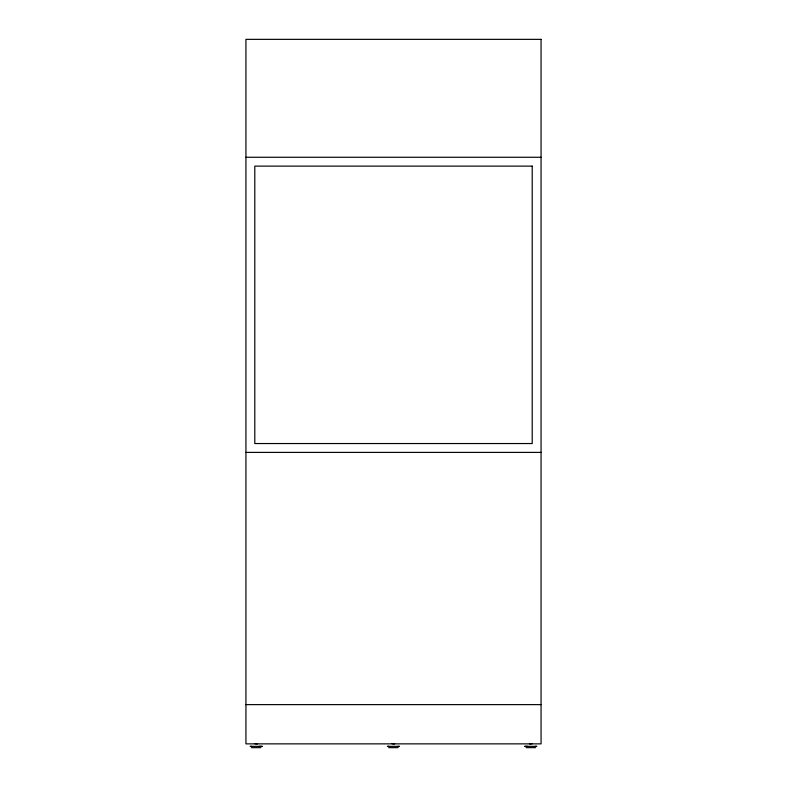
<?xml version="1.0" encoding="UTF-8"?>
<svg xmlns="http://www.w3.org/2000/svg" width="787" height="787" viewBox="0 0 787 787"><rect width="100%" height="100%" fill="white"/><g stroke="black" fill="none" stroke-linecap="round" stroke-linejoin="round"><path stroke-width="1.18" d="M529.425 743.863L530.566 743.804M532.199 743.725L531.048 743.784M250.512 746.351L251.565 746.351M387.745 746.351L388.798 746.351M245.938 157.272L541.062 157.272M245.938 452.397L541.062 452.397M245.938 704.621L541.062 704.621M250.138 746.351L262.238 746.351L259.208 746.351M387.371 746.351L399.471 746.351M536.862 746.351L524.762 746.351L527.792 746.351M251.437 747.65L260.94 747.65M388.67 747.65L398.173 747.65M526.06 747.65L535.563 747.65M535.435 746.351L536.488 746.351M398.055 746.351L399.107 746.351M392.034 743.725L393.185 743.784M254.801 743.725L255.952 743.784M393.667 743.804L394.73 743.853M256.434 743.804L257.575 743.863M541.062 39.35L245.938 39.35L245.938 743.863L541.062 743.863L541.062 39.35M532.209 166.126L254.791 166.126L254.791 443.543L532.209 443.543L532.209 166.126"/></g></svg>
